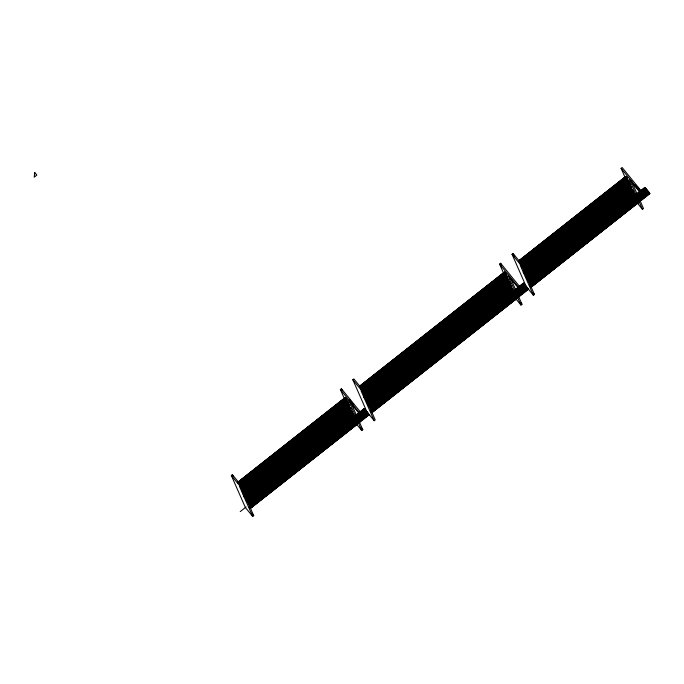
<?xml version="1.0" encoding="UTF-8"?>
<svg xmlns="http://www.w3.org/2000/svg" width="684" height="684" viewBox="0 0 684 684"><rect width="100%" height="100%" fill="white"/><g stroke="black" fill="none" stroke-linecap="round" stroke-linejoin="round"><path stroke-width="1.03" d="M241.435 487.666L253.721 515.659L252.687 516.471L245.394 507.528L231.32 475.474L232.355 474.653L253.02 500.013M344.223 398.276L340.384 389.529L341.419 388.717L362.084 414.077M363.785 393.864L375.225 419.916L374.191 420.737L366.898 411.785L352.824 379.731L353.859 378.91L374.524 404.27M503.433 272.822L499.594 264.084L500.628 263.263L521.293 288.622M522.576 267.444L534.435 294.471L533.4 295.283L526.107 286.331L512.034 254.277L513.068 253.465L533.734 278.824M624.937 177.088L621.098 168.341L622.141 167.529L642.798 192.888M238.032 482.006L345.223 397.549L346.335 398.823L346.856 399.627L239.622 484.058M359.536 386.272L504.433 272.095L505.331 273.096L506.066 274.173L361.126 388.324M518.746 260.818L625.937 176.361L627.57 178.438L626.895 177.703M238.1 482.169L345.275 397.575M359.545 386.315L504.484 272.121L506.023 274.147M518.814 260.98L625.946 176.404L626.672 177.438M237.348 482.784L345.377 397.669M359.69 386.392L504.587 272.215M518.899 260.937L626.091 176.481M238.331 482.288L345.523 397.823M359.835 386.546L504.732 272.377M518.934 261.151L626.236 176.634M238.511 482.494L345.702 398.037M360.015 386.759L504.912 272.583M519.224 261.305L626.416 176.848M238.716 482.742L345.907 398.285M360.22 386.999L505.117 272.831M519.43 261.553L626.621 177.088M238.93 483.007L346.121 398.55M360.434 387.272L505.331 273.096M519.643 261.818L626.835 177.361M239.143 483.28L346.335 398.823M360.648 387.537L505.544 273.369M519.857 262.092L627.048 177.626M239.332 483.537L346.523 399.071M360.836 387.794L505.733 273.626M520.045 262.348L627.237 177.883M239.374 483.81L346.677 399.294M360.878 388.067L505.886 273.848M520.199 262.571L627.39 178.105M239.52 483.964L346.788 399.465M361.024 388.23L505.998 274.019M520.233 262.776L627.502 178.276M520.336 262.87L627.57 178.396M240.221 484.443L346.617 400.627L347.25 401.337L348.199 402.679L241.845 486.478M361.725 388.709L505.827 275.173L506.673 276.148L507.408 277.225L363.349 390.744M520.096 263.913L627.331 179.439L627.963 180.148L628.912 181.491L522.559 265.289L628.904 181.448L627.331 179.439M240.281 484.563L346.711 400.721M361.785 388.82L505.921 275.267M520.242 263.99L627.425 179.533M240.392 484.734L346.865 400.875M361.178 389.598L506.074 275.43M521.105 263.545L627.579 179.687M258.971 470.438L263.998 466.479M284.099 450.645L288.289 447.345M306.706 432.827L311.733 428.868M329.32 415.008L330.996 413.692M332.672 412.366L335.177 410.391M377.97 376.67L379.646 375.354M381.321 374.037L382.997 372.712M400.585 358.852L402.26 357.535M403.936 356.219L405.612 354.893M407.288 353.577L408.955 352.26M426.551 338.4L428.218 337.075M429.894 335.758L433.246 333.117M452.509 317.94L456.698 314.64M475.124 300.122L480.151 296.163M500.252 280.32L504.441 277.02M522.944 262.442L524.611 261.126M526.287 259.809L530.476 256.509M545.55 244.624L547.226 243.307M548.901 241.991L550.577 240.665M552.253 239.349L553.929 238.032M568.165 226.814L569.832 225.489M571.508 224.172L573.183 222.856M574.859 221.531L576.535 220.214M594.122 206.354L595.798 205.038M597.474 203.721L599.15 202.396M616.729 188.545L618.404 187.219M620.08 185.903L621.756 184.577M623.432 183.261L625.108 181.944M240.691 484.888L347.044 401.089M361.357 389.812L506.254 275.635M520.567 264.357L627.758 179.901M240.058 485.794L347.25 401.337M362.4 389.393L506.459 275.883M520.772 264.605L627.963 180.148M240.272 486.059L347.463 401.602M361.776 390.325L506.673 276.148M521.824 264.212L628.177 180.414M241.315 485.674L347.669 401.876M362.828 389.931L506.878 276.421M521.199 265.144L628.382 180.679M241.512 485.931L347.865 402.124M363.016 390.188L507.066 276.678M522.225 264.742L628.579 180.935M240.828 486.811L348.019 402.346M363.17 390.41L507.229 276.9M522.268 265.016L628.733 181.157M240.939 486.982L348.13 402.517M363.204 390.615L507.34 277.071M522.414 265.17L628.844 181.328M241.803 486.452L348.19 402.637M363.307 390.718L507.4 277.182L506.511 276.225M241.563 487.495L347.951 403.68L349.242 405.45M363.905 391.103L507.16 278.226L508.751 280.286L507.16 278.226M523.115 265.649L628.664 182.491L630.255 184.543L629.571 183.808M241.623 487.615L348.053 403.774M363.204 391.838L507.263 278.32M523.174 265.76L628.767 182.585M242.572 487.128L348.199 403.928M363.349 391.992L507.408 278.482M522.559 266.546L628.912 182.739M242.871 487.282L348.387 404.141M363.537 392.197L507.596 278.687M523.585 266.093L629.1 182.953M242.239 488.188L348.592 404.389M363.743 392.445L507.802 278.935M523.79 266.341L629.306 183.201M243.29 487.795L348.806 404.654M363.956 392.719L508.015 279.209M524.004 266.606L629.519 183.466M243.495 488.068L349.011 404.928M364.162 392.984L508.221 279.474M523.371 267.538L629.725 183.739M243.547 488.385L245.223 487.068M246.898 485.743L248.574 484.426M269.505 467.933L271.18 466.608M272.856 465.291L274.532 463.974M292.119 450.115L293.795 448.798M295.471 447.473L297.138 446.156M314.726 432.297L316.401 430.98M318.077 429.655L319.753 428.338M340.692 411.845L342.359 410.52M365.889 391.983L367.564 390.667M388.503 374.165L390.179 372.848M414.47 353.705L416.146 352.388M437.076 335.887L438.752 334.57M440.428 333.253L442.103 331.928M459.691 318.069L461.367 316.752M463.042 315.435L464.718 314.11M485.657 297.617L487.333 296.292M489.009 294.975L490.684 293.65M533.469 259.937L535.982 257.962M556.921 241.461L558.597 240.144M580.365 222.984L583.717 220.351M604.656 203.849L606.332 202.532M607.999 201.207L609.675 199.89M242.846 488.983L349.199 405.176M364.35 393.24L508.409 279.73M523.559 267.795L629.913 183.987M243.726 488.598L252.105 481.998M259.638 476.055L274.712 464.179M283.928 456.921L299.84 444.386M305.697 439.769L322.446 426.568M330.825 419.967L345.061 408.75M346.728 407.433L348.404 406.116M365.23 392.855L367.744 390.872M369.42 389.555L371.096 388.238M372.771 386.913L374.447 385.596M381.15 380.313L393.71 370.42M395.386 369.095L397.062 367.778M398.738 366.453L400.414 365.136M404.595 361.836L416.325 352.602M418.001 351.277L419.677 349.96M421.353 348.635L423.02 347.318M428.047 343.359L442.291 332.142M443.959 330.817L445.635 329.5M452.338 324.225L468.249 311.682M475.79 305.739L490.864 293.863M500.081 286.605L508.451 280.004M526.116 266.085L538.676 256.192M540.351 254.867L542.027 253.55M549.568 247.608L561.29 238.374M562.966 237.049L564.642 235.732M566.309 234.415L567.985 233.09M573.012 229.131L583.897 220.556M585.572 219.239L587.248 217.914M588.924 216.597L590.6 215.28M597.294 209.997L609.863 200.104M611.539 198.779L613.206 197.462M614.882 196.146L616.558 194.82M620.747 191.52L629.118 184.928M243.008 489.205L349.362 405.398M364.512 393.462L508.571 279.953M523.722 268.008L630.075 184.21M243.119 489.376L349.473 405.569M364.623 393.633L508.682 280.124M524.585 267.564L630.186 184.381M243.179 489.488L349.533 405.689M364.692 393.796L508.742 280.235M523.901 268.342L630.246 184.5M243.726 489.847L349.242 406.706L350.883 408.784L349.242 406.706M365.239 394.104L508.451 281.252L509.349 282.261L510.093 283.338L365.196 397.507L510.025 283.176M630.007 185.544L524.44 268.658L630.007 185.544L631.067 186.792L631.597 187.596L524.406 272.052M243.778 489.872L349.293 406.732M365.282 394.129L508.451 281.252M242.204 491.283L349.396 406.826M365.384 394.223L508.605 281.372M524.594 268.778L630.109 185.638M242.35 491.445L349.541 406.98M363.854 395.703L508.751 281.534M524.739 268.932L630.255 185.792M242.529 491.651L349.721 407.194M364.042 395.916L508.93 281.74M523.243 270.462L630.434 186.005M242.734 491.899L349.926 407.442M364.247 396.164L509.135 281.988M523.448 270.71L630.639 186.253M242.957 492.172L350.14 407.707M364.461 396.429L509.349 282.261M523.67 270.975L630.853 186.518M243.162 492.437L350.353 407.98M363.828 397.361L509.563 282.526M523.876 271.249L631.067 186.792M243.35 492.694L350.541 408.228M364.854 396.951L509.751 282.783M523.226 272.164L524.902 270.847M526.577 269.522L631.255 187.04M243.504 492.916L350.695 408.451M365.008 397.173L509.905 283.005M524.218 271.728L631.409 187.262M242.786 493.745L350.815 408.63M524.252 271.933L631.529 187.433M243.692 493.249L350.875 408.741M243.444 494.241L350.636 409.784L351.696 411.033L352.217 411.836L244.145 496.935M364.905 398.524L509.845 284.33L511.427 286.391L509.845 284.33M524.106 273.027L631.349 188.596L632.931 190.648L632.452 190.161M243.547 494.335L350.738 409.878M364.965 398.635L509.948 284.433M524.26 273.147L631.306 188.613M243.692 494.498L350.883 410.032M365.196 398.755L510.093 284.587M524.406 273.309L631.597 188.844M252.105 488.171L253.781 486.854M255.457 485.537L257.133 484.212M274.72 470.353L276.396 469.036M278.072 467.719L279.747 466.394M281.415 465.077L283.091 463.761M300.678 449.901L302.354 448.584M304.029 447.259L305.705 445.942M323.293 432.083L324.968 430.766M326.636 429.449L329.987 426.807M349.25 411.631L350.926 410.306L350.636 409.784M374.456 391.77L376.123 390.453M377.799 389.136L380.313 387.153M397.062 373.951L398.738 372.635M400.414 371.309L402.927 369.334M419.677 356.133L421.353 354.816M423.028 353.491L424.704 352.174M426.38 350.858L428.056 349.533M442.291 338.315L443.967 336.998M445.643 335.673L447.319 334.356M448.995 333.04L451.508 331.056M468.258 317.855L469.934 316.538M471.609 315.221L473.285 313.896M490.873 300.037L492.548 298.72M494.224 297.403L495.9 296.078M497.567 294.761L499.243 293.436M545.387 257.081L547.893 255.106M567.994 239.272L572.183 235.971M590.608 221.454L592.276 220.137M593.951 218.812L596.465 216.837M613.215 203.635L614.89 202.319M616.566 201.002L619.08 199.018M243.872 494.703L351.063 410.246M365.376 398.969L510.273 284.792M524.585 273.514L631.777 189.058M244.077 494.951L351.268 410.494M365.581 399.217L510.478 285.04M524.79 273.762L631.982 189.306M244.291 495.225L351.482 410.759M365.795 399.482L510.691 285.313M525.004 274.027L632.196 189.571M244.504 495.49L351.696 411.033M366.008 399.755L510.905 285.579M525.218 274.301L632.409 189.844M244.692 495.746L351.884 411.281M366.197 400.003L511.093 285.835M525.406 274.558L632.597 190.092M244.735 496.02L352.038 411.503M366.239 400.277L511.247 286.057M525.56 274.78L632.751 190.314M244.12 496.798L352.149 411.683M366.385 400.439L511.358 286.228M525.594 274.985L632.862 190.485M366.487 400.533L511.427 286.339M525.697 275.079L632.931 190.605M245.582 496.661L351.978 412.837L353.029 414.085L353.56 414.889L245.522 499.961M367.086 400.918L511.187 287.383L512.034 288.366L512.769 289.443L367.83 403.586M525.457 276.131L632.691 191.648L633.538 192.623L634.273 193.7L527.039 278.132M244.889 497.396L351.978 412.837M367.146 401.029L511.281 287.485M525.517 276.242L632.785 191.742M245.034 497.55L352.226 413.085M367.376 401.149L511.435 287.639M525.748 276.362L632.939 191.896M245.214 497.755L352.405 413.298M366.718 402.021L511.615 287.844M525.928 276.567L633.119 192.11M245.419 498.003L352.611 413.546M366.923 402.269L511.82 288.092M526.133 276.815L633.324 192.358M245.633 498.277L352.824 413.811M367.137 402.534L512.034 288.366M526.347 277.088L633.538 192.623M245.838 498.542L353.029 414.085M367.342 402.808L512.239 288.631M526.552 277.353L633.743 192.897M262.639 485.666L264.315 484.349M285.254 467.847L286.929 466.531M288.597 465.214L290.272 463.889M311.211 447.396L312.887 446.079M333.818 429.578L335.493 428.261M337.169 426.936L338.845 425.619M382.476 391.248L384.143 389.923M385.819 388.606L387.495 387.281M407.596 371.446L410.109 369.463M430.21 353.628L432.724 351.644M453.663 335.151L457.852 331.851M478.791 315.35L480.467 314.033M501.406 297.531L503.082 296.215M504.758 294.889L506.425 293.573M527.441 277.011L529.117 275.695M530.793 274.378L532.468 273.053M534.144 271.736L535.82 270.419M553.407 256.56L555.075 255.243M556.75 253.918L558.426 252.601M575.176 239.4L577.689 237.425M579.365 236.1L581.041 234.783M598.628 220.923L600.296 219.607M601.971 218.29L603.647 216.965M623.748 201.13L626.262 199.155M246.035 498.798L353.218 414.342M367.539 403.056L512.427 288.887M526.748 277.61L633.931 193.144M246.189 499.021L353.38 414.555M367.693 403.278L512.59 289.11M526.791 277.884L634.094 193.367M246.223 499.234L353.491 414.735M367.804 403.449L512.701 289.281M526.936 278.037L634.205 193.546M246.924 499.713L353.312 415.889L354.167 416.864L349.139 420.822M367.59 404.629L512.478 290.418L513.581 291.683M246.984 499.824L353.312 415.889M367.65 404.74L512.521 290.443L367.727 404.706M246.223 500.449L353.414 415.983M526.936 279.252L634.128 194.795L635.085 195.949M246.368 500.602L353.56 416.137M367.872 404.86L512.769 290.691M527.082 279.414L634.273 194.949M246.556 500.808L353.748 416.351M368.06 405.073L512.957 290.905M527.27 279.619L634.461 195.162M246.821 501.073L251.729 507.306L246.821 501.073L353.953 416.599M368.266 405.321L370.779 403.338M372.455 402.021L513.162 291.145M528.313 279.209L634.666 195.41M246.847 501.21L364.179 408.596L368.069 413.179L369.086 414.837L250.241 508.392M368.351 405.467L373.233 411.571L368.351 405.467L523.388 283.15L526.714 286.964L528.296 289.383L371.745 412.649M527.561 280.021L532.443 286.117L527.561 280.021L644.892 187.407L648.783 191.99L649.8 193.649L530.955 287.203M246.967 501.15L364.324 408.673M368.471 405.407L523.534 283.227M527.68 279.961L645.038 187.484M246.975 501.329L250.327 498.687M251.994 497.371L272.933 480.869M274.609 479.552L276.285 478.236M277.961 476.91L298.891 460.418M300.567 459.092L321.506 442.599M323.181 441.283L324.857 439.957M326.524 438.641L344.112 424.781M345.788 423.464L347.463 422.148M375.174 400.311L392.77 386.451M397.789 382.484L417.89 366.65M420.404 364.666L440.505 348.831M445.532 344.873L466.471 328.371M468.147 327.055L489.086 310.553M490.761 309.236L492.437 307.911M494.113 306.594L512.538 292.077M528.527 279.474L530.203 278.157M531.87 276.84L541.087 269.582M542.763 268.256L562.855 252.422M565.369 250.447L585.47 234.603M587.984 232.628L589.659 231.312M591.335 229.986L611.428 214.152M613.941 212.168L634.042 196.334M252.063 497.584L253.738 496.259M255.414 494.942L265.478 487.017M274.694 479.749L276.37 478.424M278.046 477.107L279.722 475.782M281.398 474.465L289.785 467.856M300.678 459.272L302.354 457.955M304.038 456.63L314.093 448.704M326.67 438.795L328.346 437.478M330.021 436.153L338.4 429.552M352.653 418.317L362.717 410.391M375.242 400.525L386.135 391.941M400.388 380.706L410.443 372.78M423.02 362.879L424.696 361.554M426.371 360.237L434.75 353.628M445.652 345.044L447.327 343.727M449.003 342.402L459.058 334.476M468.284 327.217L469.959 325.892M471.635 324.575L473.311 323.25M474.987 321.933L483.366 315.324M494.267 306.74L495.943 305.415M497.619 304.098L507.673 296.172M520.25 286.263L523.602 283.621L523.388 283.15M527.749 280.354L531.1 277.713M542.831 268.47L555.408 258.561M567.985 248.651L579.716 239.409M593.969 228.174L604.032 220.248M616.6 210.339L618.276 209.022M619.952 207.697L628.339 201.096M642.592 189.87L645.106 187.886L644.892 187.407M247.275 501.432L364.632 408.964M368.779 405.697L523.841 283.509M527.988 280.243L645.345 187.775M247.711 501.902L365.068 409.434M369.215 406.168L524.277 283.98M528.424 280.714L645.781 188.245M248.258 502.535L365.615 410.058M369.762 406.792L524.825 284.612M528.971 281.346L646.329 188.869M248.873 503.279L366.231 410.802M370.377 407.536L525.44 285.356M529.587 282.082L646.944 189.613M249.515 504.074L366.872 411.606M371.019 408.339L526.082 286.16M530.228 282.885L647.586 190.417M240.212 511.606L246.078 506.989M250.147 504.886L367.505 412.418M371.651 409.152L526.714 286.964M530.861 283.698L648.218 191.229M371.934 409.374L370.412 410.81M529.467 285.237L531.143 283.92L529.519 285.262M248.908 506.553L250.583 505.228M529.621 285.365L531.297 284.04M249.053 506.707L250.729 505.391M370.557 410.964L372.233 409.648M529.767 285.519L531.442 284.202M249.232 506.921L368.069 413.179M370.737 411.178L527.279 287.733M529.946 285.724L648.783 191.99M249.438 507.16L251.113 505.844M370.942 411.426L372.618 410.101M530.151 285.972L531.827 284.655M249.651 507.434L368.539 413.846M371.156 411.691L527.749 288.392M530.365 286.245L649.253 192.657M249.865 507.699L251.541 506.382M371.369 411.965L373.045 410.639M530.579 286.511L532.255 285.194M253.798 504.963L255.474 503.646M256.611 502.74L258.826 501.004M259.963 500.107L261.639 498.781M272.241 490.437L278.106 485.811M279.782 484.486L284.809 480.527M296.548 471.276L304.089 465.334M304.346 465.129L307.441 462.692M320.856 452.124L331.979 443.36M345.163 432.972L354.594 425.542M372.78 411.204L377.816 407.245M378.953 406.339L380.629 405.022M382.305 403.705L383.981 402.38M392.898 395.361L400.448 389.41M401.568 388.521L403.799 386.768M404.919 385.887L406.595 384.562M417.206 376.2L423.071 371.583M424.747 370.258L426.431 368.941M427.534 368.069L429.21 366.744M430.886 365.427L432.553 364.102M441.513 357.048L445.703 353.748M447.379 352.431L449.055 351.106M450.149 350.251L452.415 348.464M453.492 347.609L455.168 346.284M465.821 337.896L471.686 333.279M472.755 332.424L475.038 330.637M476.107 329.791L478.398 327.995M490.129 318.744L501.021 310.16M514.436 299.592L523.653 292.325M537.863 281.133L546.242 274.532M546.533 274.293L548.209 272.976M549.885 271.659L551.561 270.334M562.171 261.981L571.388 254.713M572.499 253.841L574.175 252.516M586.479 242.829L594.028 236.878M595.106 236.023L597.38 234.236M598.457 233.381L600.133 232.064M610.786 223.668L616.66 219.042M617.72 218.205L620.012 216.4M621.063 215.571L623.363 213.759M635.103 204.516L639.292 201.216M640.968 199.89L642.644 198.574M644.319 197.248L645.995 195.932M250.053 507.956L368.881 414.359M371.557 412.213L528.091 288.913M530.767 286.767L649.595 193.17M250.096 508.229L271.984 491.018M273.54 489.753L296.266 471.883M296.993 471.276L318.872 454.073M320.437 452.799L341.487 436.255M344.719 433.665L357.287 423.772M371.6 412.495L390.974 397.259M392.65 395.942L409.4 382.741M411.075 381.424L412.751 380.099M415.265 378.124L416.941 376.798M417.668 376.191L435.366 362.281M437.042 360.964L439.555 358.98M441.112 357.715L457.981 344.462M459.657 343.146L480.596 326.644M482.152 325.379L488.128 320.702M489.693 319.437L512.419 301.567M513.145 300.96L516.788 298.6M530.81 287.041L535.948 283.031M537.624 281.714L557.716 265.871M560.23 263.896L561.906 262.571M562.633 261.963L580.331 248.061M586.188 243.436L602.937 230.243M604.613 228.918L606.289 227.601M608.692 225.677L625.552 212.425M627.228 211.108L628.904 209.783M630.571 208.466L633.085 206.482M633.811 205.875L638.112 202.524L637.77 202.054M251.584 507.229L369.069 414.701M373.088 411.494L528.27 289.255M532.297 286.04L649.783 193.512M250.344 508.486L357.57 424.003M371.848 412.743L516.779 298.549M531.058 287.297L638.112 202.524M356.45 424.029L361.75 430.535L362.785 429.723L359.399 422.002M515.659 298.575L520.96 305.09L521.995 304.269L518.609 296.548M637.163 202.84L642.464 209.347L643.499 208.526L640.113 200.805M628.622 182.466L629.357 183.543M649.8 193.649L648.364 192.187M631.597 187.596L629.964 185.561M632.691 191.648L634.273 193.7M638.249 202.832L637.813 202.37M505.827 275.173L506.305 275.96M528.296 289.383L524.979 285.57M510.093 283.338L509.195 282.33M511.145 287.408L512.769 289.443M346.617 400.627L348.199 402.679M347.951 403.68L349.062 405.244M369.086 414.837L367.65 413.375M352.217 411.836L350.926 410.306M634.128 194.795L634.316 195.222M346.814 399.601L345.232 397.592M353.508 414.863L351.995 412.965M635.667 185.056L640.292 190.691M639.925 192.315L629.331 179.43L636.111 194.872M530.852 278.251L520.268 265.366L533.4 295.283M518.421 288.049L507.827 275.173L514.607 290.614M363.418 391.607L365.401 394.027M366.727 395.634L370.035 399.661M370.984 402.893L361.058 390.821L374.191 420.737M349.652 399.807L353.628 404.637M359.211 413.504L348.618 400.619L355.398 416.06M249.19 496.208L250.515 497.815M250.139 499.44L239.554 486.555L252.687 516.471M621.098 168.341L641.763 193.7M512.034 254.277L532.699 279.636M533.11 292.837L534.435 294.471M499.594 264.084L520.259 289.443M520.669 302.644L521.995 304.269M352.824 379.731L373.49 405.09M340.384 389.529L361.049 414.889M361.46 428.09L362.785 429.723M231.32 475.474L251.986 500.825M251.729 513.214L253.721 515.659M647.748 191.443L645.106 187.886M632.247 189.913L631.366 188.724M513.428 291.76L512.478 290.418M365.769 411.016L366.393 411.828M354.004 416.941L353.269 415.863M508.981 282.064L508.46 281.304M365.196 410.255L364.179 408.596M523.602 283.621L523.935 284.142M631.212 180.542L637.146 194.051M639.078 201.626L642.464 209.347M625.792 179.028L629.203 186.8M513.068 253.465L514.351 256.38M510.136 277.251L515.642 289.794M517.574 297.369L520.96 305.09M500.628 263.263L501.483 265.212M504.288 274.771L506.416 279.628M509.828 287.391L511.538 291.281M350.926 402.696L356.432 415.239M358.365 422.815L361.75 430.535M341.419 388.717L342.274 390.658M345.078 400.217L348.489 407.989M351.901 415.761L352.747 417.702M232.355 474.653L233.21 476.594M34.773 172.59L34.2 177.19L36.833 175.121L34.773 172.59M633.982 194.675L526.791 279.132L634.025 194.701"/></g></svg>
